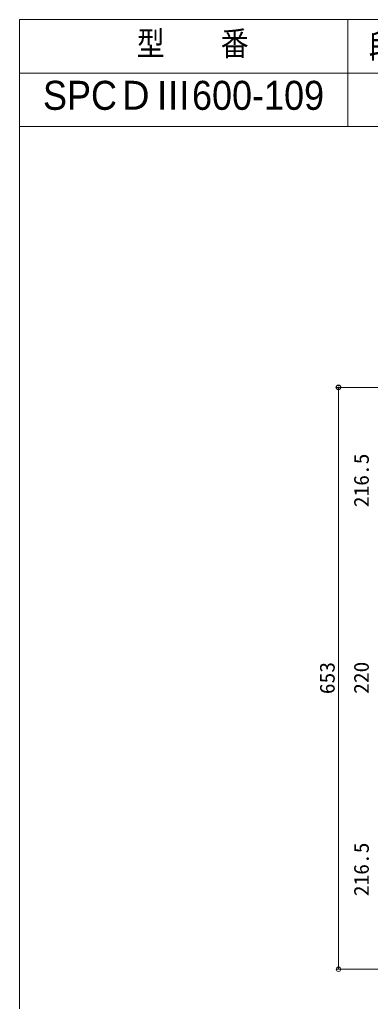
# Model space of a CAD drawing. Units: millimetres, scale not verified. Extents: x -2000 to 2000, y -1385 to 1385.
# Drawn here: x -2000 to -1606, y 283 to 1385 of the extents above; entities that cross this region are included whole.
import ezdxf
from ezdxf.enums import TextEntityAlignment as Align

# ---------------------------------------------------------------- set-up
doc = ezdxf.new("R2010")
doc.units = ezdxf.units.MM
doc.header["$LTSCALE"] = 10
doc.header["$PDMODE"] = 32
doc.header["$PDSIZE"] = 5
for name, color, linetype, lineweight in [('0-0_zumenwaku', 6, 'Continuous', 9), ('0-1_moji', 2, 'Continuous', 9), ('0-2_sunpou', 1, 'Continuous', 9), ('0-3_0', 4, 'Continuous', 9), ('0-D_SUNPO', 1, 'Continuous', 9)]:
    doc.layers.add(name, color=color, linetype=linetype, lineweight=lineweight)
doc.layers.add('0-B_DEFPOINTS', color=7, linetype='Continuous')
doc.styles.add('ＭＳ ゴシック', font='')
doc.styles.add('ＭＳ Ｐゴシック', font='')
doc.styles.get('ＭＳ ゴシック').set_extended_font_data('MS Gothic')
doc.styles.get('ＭＳ Ｐゴシック').set_extended_font_data('MS PGothic')

# ---------------------------------------------------------------- blocks, each defined once
blk = doc.blocks.new('_ORIGIN')
at = {"layer": '0-3_0', "color": 1}
blk.add_line((0, 0), (-10, 0), dxfattribs=at)
blk.add_circle((0, 0), 5, dxfattribs=at)

msp = doc.modelspace()

# ---------------------------------------------------------------- linework, layer by layer
at = {"layer": '0-0_zumenwaku'}
for p, q in [((-1631.37, 1384.87), (-1631.37, 1264.87)), ((65, 1324.87), (-2000.11, 1324.87)), ((-2000.11, 1264.87), (65, 1264.87))]:
    msp.add_line(p, q, dxfattribs=at)
msp.add_lwpolyline([(-2000.11, -1385.13), (1999.89, -1385.13), (1999.89, 1384.87), (-2000.11, 1384.87)], close=True, dxfattribs=at)
at = {"layer": '0-B_DEFPOINTS'}
msp.add_point((-1641.71, 972.27), dxfattribs=at)
at = {"layer": '0-D_SUNPO'}
for p, q in [((-1551.53, 972.27), (-1644.21, 972.27)), ((-1641.71, 324.27), (-1641.71, 967.27)), ((-1550.33, 319.27), (-1644.21, 319.27))]:
    msp.add_line(p, q, dxfattribs=at)

# ---------------------------------------------------------------- block references
at = {"layer": '0-D_SUNPO', "xscale": 0.5, "yscale": 0.5}
for p, rotation in [((-1641.71, 972.27), 90), ((-1641.71, 319.27), 270)]:
    msp.add_blockref('_ORIGIN', p, dxfattribs=dict(at, rotation=rotation))

# ---------------------------------------------------------------- texts
at = {"layer": '0-1_moji', "style": 'ＭＳ Ｐゴシック'}
for s, height, width, p in [('型\u3000\u3000番', 27.11, 0.85, (-1868.44, 1336.46)), ('段\u3000\u3000数', 27.11, 0.85, (-1607.7, 1333.59)), ('SPCＤⅢ600-109', 32.54, 0.95, (-1973.84, 1273.9))]:
    msp.add_text(s, height=height, dxfattribs=dict(at, width=width)).set_placement(p, align=Align.BOTTOM_LEFT)
at = {"layer": '0-2_sunpou', "color": 2, "style": 'ＭＳ ゴシック', "width": 1.05}
for s, p in [('216.5', (-1602.61, 837.77)), ('220', (-1602.61, 628.27)), ('216.5', (-1602.61, 401.27))]:
    msp.add_text(s, height=16.86, rotation=90, dxfattribs=at).set_placement(p, align=Align.BOTTOM_LEFT)
at = {"layer": '0-D_SUNPO', "color": 2, "style": 'ＭＳ ゴシック', "width": 1.05}
msp.add_text('653', height=16.86, rotation=90, dxfattribs=at).set_placement((-1640.97, 627.98), align=Align.BOTTOM_LEFT)

doc.saveas('drawing.dxf')
